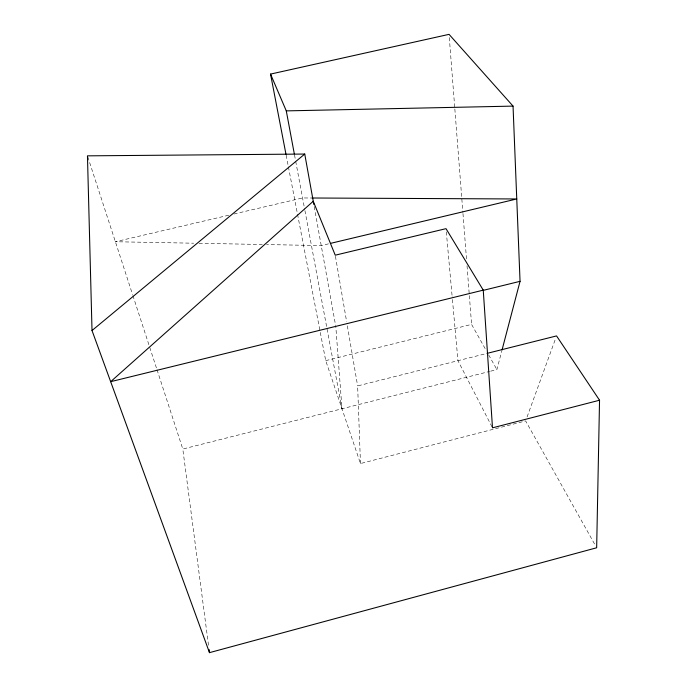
<?xml version="1.0" encoding="UTF-8"?>
<svg xmlns="http://www.w3.org/2000/svg" width="687" height="687" viewBox="0 0 687 687"><rect width="100%" height="100%" fill="white"/><g stroke="black" fill="none" stroke-linecap="round" stroke-linejoin="round"><path stroke-width="0.52" stroke-dasharray="3.44 2.58" d="M490.655 371.169L496.89 369.597L501.742 351.117M527.092 416.923L555.826 337.918M297.523 214.207L325.724 360.632L360.469 463.553L525.632 420.925L595.088 544.971M208.505 645.23L182.802 449.04L489.616 371.435M360.469 463.553L357.635 385.905L485.975 353.65M325.724 360.632L471.583 324.393L486.044 350.224M328.506 243.851L321.233 245.585L266.556 244.563M228.728 215.229L115.39 241.738L193.648 243.207M233.932 214.009L302.563 197.959L312.199 198.002M199.015 243.301L262.262 244.486M488.629 354.835L496.89 369.597M492.021 426.893L457.954 360.692L452.183 296.81M87.781 156.851L132.574 294.586M132.9 295.599L149.431 346.403M149.757 347.424L156.696 368.764M157.031 369.778L182.802 449.04M286.161 155.21L288.188 165.747M288.394 166.795L297.316 213.15M294.517 154.944L295.496 160.191M295.693 161.239L304.727 209.552M304.925 210.608L341.98 408.774L335.814 326.591M314.199 206.538L335.625 325.544M335.428 256.242L346.626 321.602M347.347 325.818L357.635 385.905M446.31 231.854L452.08 295.745M449.298 37.553L454.76 107.928M454.846 108.993L462.883 212.429M462.969 213.494L466.61 260.416M467.031 265.749L469.264 294.543M469.35 295.608L471.583 324.393"/><path stroke-width="1.03" d="M487.014 353.393L556.556 335.917L599.545 400.229L596.659 547.771L209.475 652.65L92.015 330.533L87.455 155.846L304.745 154.051L313.822 204.425M502.008 350.095L520.05 281.327L513.043 106.107L449.049 34.35L270.541 74.093L285.955 154.154M92.015 330.533L304.745 154.051M599.545 400.229L492.502 427.838L483.253 290.146L446.018 228.659L335.247 255.186L313.246 201.257L110.667 381.68L483.253 290.146M482.583 290.532L520.05 281.327M330.593 243.353L516.761 198.964L312.199 198.002M270.541 74.093L286.281 110.882L513.043 106.107M286.281 110.882L294.319 153.897M209.063 649.473L209.475 652.65"/></g></svg>
